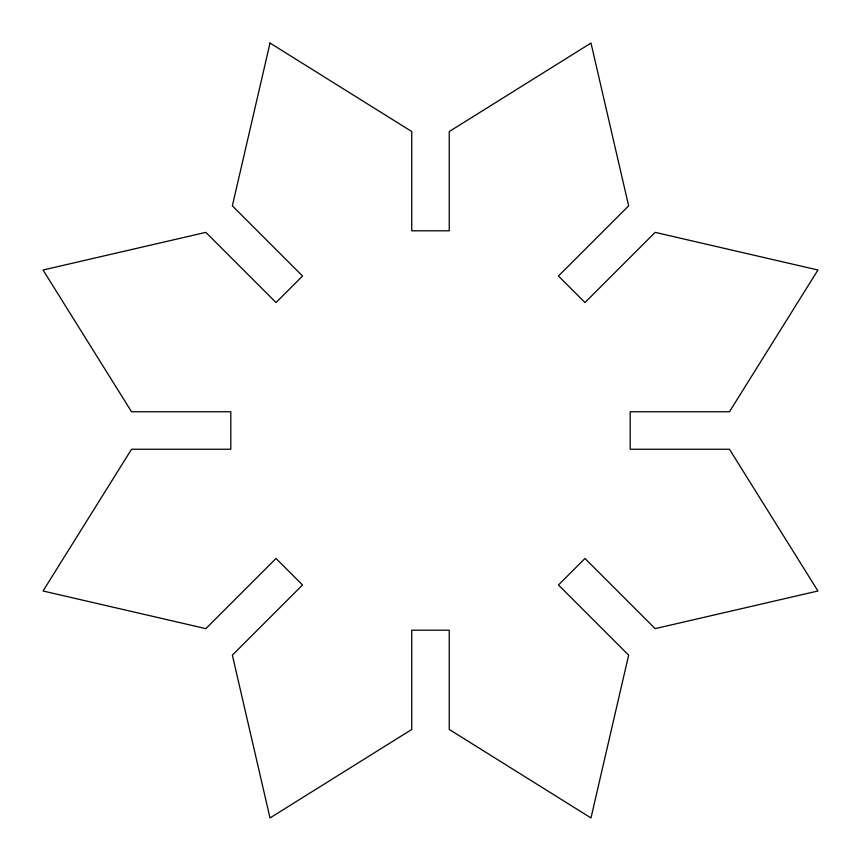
<?xml version="1.0" encoding="UTF-8"?>
<svg xmlns="http://www.w3.org/2000/svg" width="861" height="861" viewBox="0 0 861 861"><rect width="100%" height="100%" fill="white"/><g stroke="black" fill="none" stroke-linecap="round" stroke-linejoin="round"><path stroke-width="1.29" d="M270.01 43.05L232.362 205.844L302.545 276.026L276.026 302.545L205.844 232.362L43.05 270.01L131.539 411.752L230.802 411.752L230.802 449.248L131.539 449.248L43.05 590.99L205.844 628.638L276.026 558.455L302.545 584.974L232.362 655.156L270.01 817.95L411.752 729.461L411.752 630.198L449.248 630.198L449.248 729.461L590.99 817.95L628.638 655.156L558.455 584.974L584.974 558.455L655.156 628.638L817.95 590.99L729.461 449.248L630.198 449.248L630.198 411.752L729.461 411.752L817.95 270.01L655.156 232.362L584.974 302.545L558.455 276.026L628.638 205.844L590.99 43.05L449.248 131.539L449.248 230.802L411.752 230.802L411.752 131.539L270.01 43.05"/></g></svg>
